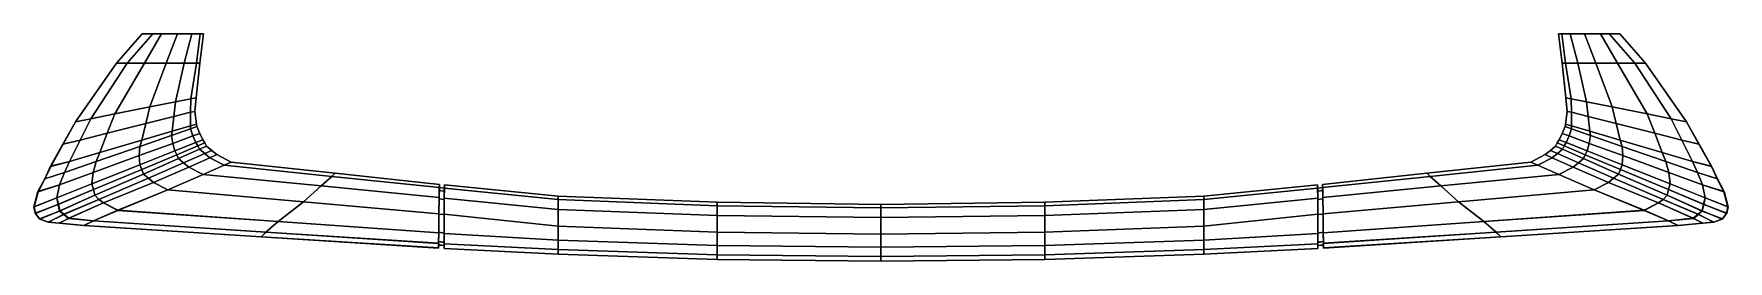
# Model space of a CAD drawing. Extents: x -135 to 135, y -36 to 0.
import ezdxf

# ---------------------------------------------------------------- set-up
doc = ezdxf.new("R2010")
doc.units = 0
doc.layers.add('METAL', color=144, linetype='CONTINUOUS')

msp = doc.modelspace()

# ---------------------------------------------------------------- meshes
at = {"layer": 'METAL'}
mesh = msp.add_polyface(dxfattribs=at)
corners = [(-116.05, 0, -4.75), (-117.73, 0, -1.38), (-117.73, 0, 1.23), (-114.66, 0, -5.34), (-116.05, 0, 4.92), (-120.14, -4.69, 4.92), (-117.36, -4.69, 5.52), (-114.66, 0, 5.52), (-120.14, -4.69, -4.75), (-116.05, 0, -4.75), (-114.66, 0, -5.34), (-117.36, -4.69, -5.34), (-117.73, 0, 1.23), (-121.83, -4.67, 1.15), (-120.14, -4.69, 4.92), (-116.05, 0, 4.92), (-121.82, -4.67, -1.33), (-117.73, 0, -1.38), (-116.05, 0, -4.75), (-120.14, -4.69, -4.75), (-122.12, -12.8, 5.31), (-116.5, -11.68, 5.31), (-113.91, -4.69, 5.52), (-113.91, -4.69, -5.34), (-116.5, -11.68, -5.13), (-122.12, -12.8, -5.13), (-125.9, -13.6, 4.74), (-128.39, -14.06, -1.25), (-128.37, -14.05, 1.1), (-125.9, -13.6, 4.74), (-125.9, -13.6, -4.56), (-125.9, -13.6, -4.56), (-123.3, -15.88, 4.98), (-117.16, -14.34, 4.98), (-117.16, -14.34, -4.81), (-123.3, -15.88, -4.81), (-127.62, -17, 4.45), (-130.37, -17.63, -1.16), (-130.34, -17.62, 1.02), (-127.62, -17, 4.45), (-127.62, -17, -4.27), (-127.62, -17, -4.27), (-124.49, -18.96, 4.66), (-125.06, -20.43, 4.44), (-118.11, -18.01, 4.44), (-117.81, -16.99, 4.66), (-117.81, -16.99, -4.48), (-118.11, -18.01, -4.36), (-125.06, -20.43, -4.36), (-124.49, -18.96, -4.48), (-125.56, -22.17, 4.05), (-118.2, -19.47, 4.05), (-118.2, -19.47, -3.88), (-125.56, -22.17, -3.88), (-113.05, -16.25, -3.88), (-112.85, -17.51, -3.44), (-112.85, -17.51, 3.62), (-113.05, -16.25, 4.05), (-129.34, -20.39, 4.16), (-132.32, -21.19, 0.9), (-132.35, -21.17, -1.03), (-129.34, -20.39, 4.16), (-129.34, -20.39, -3.99), (-129.34, -20.39, -3.99)]
mesh.append_faces([[corners[k] for k in face] for face in [(0, 1, 2, 3), (4, 5, 6, 7), (8, 9, 10, 11), (12, 13, 14, 15), (16, 17, 18, 19), (12, 17, 16, 13), (6, 20, 21, 22), (23, 24, 25, 11), (5, 26, 20, 6), (16, 27, 28, 13), (13, 28, 29, 14), (11, 25, 30, 8), (19, 31, 27, 16), (20, 32, 33, 21), (25, 24, 34, 35), (26, 36, 32, 20), (27, 37, 38, 28), (28, 38, 39, 29), (30, 25, 35, 40), (27, 31, 41, 37), (42, 43, 44, 45), (46, 47, 48, 49), (43, 50, 51, 44), (47, 52, 53, 48), (54, 55, 52, 47), (44, 51, 56, 57), (45, 33, 32, 42), (35, 34, 46, 49), (42, 32, 36, 58), (59, 38, 37, 60), (61, 39, 38, 59), (40, 35, 49, 62), (37, 41, 63, 60)]])
mesh = msp.add_polyface(dxfattribs=at)
corners = [(-109.84, 0, 4.92), (-108.49, 0, 3.15), (-107.94, 0, 0.09), (-112.08, 0, 5.52), (-109.07, -4.69, -2.97), (-108.49, 0, -2.97), (-107.94, 0, 0.09), (-108.52, -4.69, 0.09), (-109.07, -4.69, 3.15), (-108.49, 0, 3.15), (-109.84, 0, 4.92), (-111.05, -4.69, 4.92), (-111.05, -4.69, -4.75), (-109.84, 0, -4.75), (-109.97, -10.39, 3.03), (-109.15, -10.23, 0.09), (-109.97, -10.39, -2.85), (-110.01, -12.55, 2.85), (-109.33, -12.4, 0.09), (-110.01, -12.55, -2.67), (-110.04, -14.71, 2.67), (-110.02, -15.19, 2.6), (-109.01, -14.84, 0.09), (-109.07, -14.42, 0.09), (-109.01, -14.84, 0.09), (-110.02, -15.19, -2.42), (-110.04, -14.71, -2.49), (-109.64, -16.33, 2.32), (-108.57, -15.94, 0.09), (-108.57, -15.94, 0.09), (-109.64, -16.33, -2.15), (-109.17, -17.38, 2.03), (-108.05, -16.93, 0.09), (-108.05, -16.93, 0.09), (-109.17, -17.38, -1.85), (-108.87, -17.92, 1.93), (-107.76, -17.45, 0.09), (-107.76, -17.45, 0.09), (-108.87, -17.92, -1.75), (-108.58, -18.45, 1.83), (-107.46, -17.96, 0.09), (-108.58, -18.45, -1.66), (-107.46, -17.96, 0.09), (-107.77, -19.13, 1.83), (-106.65, -18.63, 0.09), (-108.58, -18.45, 1.83), (-111.94, -19.94, 2.85), (-111.13, -20.62, 2.85), (-107.77, -19.13, 1.83), (-106.65, -18.63, 0.09), (-107.77, -19.13, -1.66), (-108.58, -18.45, -1.66), (-107.77, -19.13, -1.66), (-111.13, -20.62, -2.67), (-111.94, -19.94, -2.67), (-106.96, -19.8, 1.83), (-105.84, -19.31, 0.09), (-110.32, -21.29, 2.85), (-106.96, -19.8, 1.83), (-106.96, -19.8, -1.66), (-105.84, -19.31, 0.09), (-110.32, -21.29, -2.67), (-106.96, -19.8, -1.66), (-108.03, -22.47, 2.85), (-104.67, -20.98, 1.83), (-104.67, -20.98, -1.66), (-108.03, -22.47, -2.67), (-113.63, -24.96, -3.01), (-92.02, -26.88, -4.5), (-96.04, -30, -4.51), (-121.62, -28.21, -3), (-121.62, -28.22, 3.18), (-125.5, -29.87, 2.73), (-97.99, -31.68, 4.05), (-96.04, -30, 4.68)]
mesh.append_faces([[corners[k] for k in face] for face in [(0, 1, 2, 3), (4, 5, 6, 7), (8, 9, 10, 11), (7, 6, 9, 8), (12, 13, 5, 4), (8, 14, 15, 7), (7, 15, 16, 4), (15, 14, 17, 18), (16, 15, 18, 19), (20, 21, 22, 23), (23, 24, 25, 26), (21, 27, 28, 22), (24, 29, 30, 25), (27, 31, 32, 28), (29, 33, 34, 30), (32, 31, 35, 36), (33, 37, 38, 34), (36, 35, 39, 40), (41, 38, 37, 42), (40, 39, 43, 44), (45, 46, 47, 48), (42, 49, 50, 41), (51, 52, 53, 54), (44, 43, 55, 56), (48, 47, 57, 58), (59, 50, 49, 60), (61, 53, 52, 62), (23, 18, 17, 20), (19, 18, 23, 26), (57, 63, 64, 58), (62, 65, 66, 61), (67, 68, 69, 70), (71, 72, 73, 74)]])
mesh = msp.add_polyface(dxfattribs=at)
corners = [(-109.84, 0, -4.75), (-112.08, 0, -5.34), (-114.66, 0, -5.34), (-108.49, 0, -2.97), (-107.94, 0, 0.09), (-117.73, 0, 1.23), (-112.08, 0, 5.52), (-116.05, 0, 4.92), (-114.66, 0, 5.52), (-114.66, 0, 5.52), (-117.36, -4.69, 5.52), (-113.91, -4.69, 5.52), (-112.08, 0, 5.52), (-112.08, 0, -5.34), (-113.91, -4.69, -5.34), (-117.36, -4.69, -5.34), (-114.66, 0, -5.34), (-111.05, -4.69, 4.92), (-109.84, 0, 4.92), (-109.84, 0, -4.75), (-111.05, -4.69, -4.75), (-112.42, -10.87, -4.56), (-116.5, -11.68, -5.13), (-116.5, -11.68, 5.31), (-112.42, -10.87, 4.74), (-109.97, -10.39, 3.03), (-109.07, -4.69, 3.15), (-109.07, -4.69, -2.97), (-109.97, -10.39, -2.85), (-112.69, -13.22, -4.27), (-117.16, -14.34, -4.81), (-117.16, -14.34, 4.98), (-112.69, -13.22, 4.45), (-110.01, -12.55, 2.85), (-110.01, -12.55, -2.67), (-112.96, -15.57, -3.99), (-113.05, -16.25, -3.88), (-118.11, -18.01, -4.36), (-117.81, -16.99, -4.48), (-117.81, -16.99, 4.66), (-118.11, -18.01, 4.44), (-113.05, -16.25, 4.05), (-112.96, -15.57, 4.16), (-110.02, -15.19, 2.6), (-110.04, -14.71, 2.67), (-110.04, -14.71, -2.49), (-110.02, -15.19, -2.42), (-112.85, -17.51, 3.62), (-109.64, -16.33, 2.32), (-109.64, -16.33, -2.15), (-112.85, -17.51, -3.44), (-112.51, -18.71, -2.97), (-118.09, -20.94, -3.35), (-118.2, -19.47, -3.88), (-118.2, -19.47, 4.05), (-118.09, -20.94, 3.52), (-112.51, -18.71, 3.15), (-109.17, -17.38, 2.03), (-109.17, -17.38, -1.85), (-112.23, -19.33, 3), (-108.87, -17.92, 1.93), (-108.87, -17.92, -1.75), (-112.23, -19.33, -2.82), (-111.94, -19.94, 2.85), (-108.58, -18.45, 1.83), (-111.94, -19.94, -2.67), (-108.58, -18.45, -1.66)]
mesh.append_faces([[corners[k] for k in face] for face in [(0, 1, 2, 3), (4, 3, 2, 5), (6, 4, 5, 7), (8, 6, 7, 7), (9, 10, 11, 12), (13, 14, 15, 16), (17, 18, 12, 11), (14, 13, 19, 20), (20, 21, 22, 14), (11, 23, 24, 17), (17, 24, 25, 26), (27, 28, 21, 20), (22, 21, 29, 30), (23, 31, 32, 24), (24, 32, 33, 25), (21, 28, 34, 29), (35, 36, 37, 38), (39, 40, 41, 42), (42, 41, 43, 44), (45, 46, 36, 35), (41, 47, 48, 43), (46, 49, 50, 36), (50, 51, 52, 53), (54, 55, 56, 47), (47, 56, 57, 48), (49, 58, 51, 50), (57, 56, 59, 60), (58, 61, 62, 51), (60, 59, 63, 64), (65, 62, 61, 66), (30, 29, 35, 38), (42, 32, 31, 39), (44, 33, 32, 42), (29, 34, 45, 35)]])
mesh = msp.add_polyface(dxfattribs=at)
corners = [(108.04, 0, 0.09), (108.59, 0, 3.15), (109.94, 0, 4.92), (112.18, 0, 5.52), (109.18, -4.69, -2.97), (108.62, -4.69, 0.09), (108.04, 0, 0.09), (108.59, 0, -2.97), (109.18, -4.69, 3.15), (111.15, -4.69, 4.92), (109.94, 0, 4.92), (108.59, 0, 3.15), (111.15, -4.69, -4.75), (109.94, 0, -4.75), (109.25, -10.23, 0.09), (110.07, -10.39, 3.03), (110.07, -10.39, -2.85), (109.43, -12.4, 0.09), (110.11, -12.55, 2.85), (110.11, -12.55, -2.67), (110.15, -14.71, 2.67), (109.17, -14.42, 0.09), (109.11, -14.84, 0.09), (110.12, -15.19, 2.6), (110.15, -14.71, -2.49), (110.12, -15.19, -2.42), (109.11, -14.84, 0.09), (108.67, -15.94, 0.09), (109.74, -16.33, 2.32), (109.74, -16.33, -2.15), (108.67, -15.94, 0.09), (108.15, -16.93, 0.09), (109.27, -17.38, 2.03), (109.27, -17.38, -1.85), (108.15, -16.93, 0.09), (107.86, -17.45, 0.09), (108.98, -17.92, 1.93), (108.98, -17.92, -1.75), (107.86, -17.45, 0.09), (107.57, -17.96, 0.09), (108.69, -18.45, 1.83), (108.69, -18.45, -1.66), (107.57, -17.96, 0.09), (106.76, -18.63, 0.09), (107.88, -19.13, 1.83), (108.69, -18.45, 1.83), (107.88, -19.13, 1.83), (111.23, -20.62, 2.85), (112.04, -19.94, 2.85), (107.88, -19.13, -1.66), (106.76, -18.63, 0.09), (108.69, -18.45, -1.66), (112.04, -19.94, -2.67), (111.23, -20.62, -2.67), (107.88, -19.13, -1.66), (105.95, -19.31, 0.09), (107.07, -19.8, 1.83), (107.07, -19.8, 1.83), (110.42, -21.29, 2.85), (107.07, -19.8, -1.66), (105.95, -19.31, 0.09), (110.42, -21.29, -2.67), (107.07, -19.8, -1.66), (104.77, -20.98, 1.83), (108.13, -22.47, 2.85), (108.13, -22.47, -2.67), (104.77, -20.98, -1.66), (113.73, -24.96, 3.19), (92.12, -26.88, 4.67), (96.14, -30, 4.68), (121.72, -28.22, 3.18), (113.73, -24.96, -3.01), (121.72, -28.21, -3), (96.14, -30, -4.51), (92.12, -26.88, -4.5), (98.09, -31.68, 4.05), (125.6, -29.87, 2.73)]
mesh.append_faces([[corners[k] for k in face] for face in [(0, 1, 2, 3), (4, 5, 6, 7), (8, 9, 10, 11), (5, 8, 11, 6), (12, 4, 7, 13), (8, 5, 14, 15), (5, 4, 16, 14), (14, 17, 18, 15), (16, 19, 17, 14), (20, 21, 22, 23), (21, 24, 25, 26), (23, 22, 27, 28), (26, 25, 29, 30), (28, 27, 31, 32), (30, 29, 33, 34), (31, 35, 36, 32), (34, 33, 37, 38), (35, 39, 40, 36), (41, 42, 38, 37), (39, 43, 44, 40), (45, 46, 47, 48), (42, 41, 49, 50), (51, 52, 53, 54), (43, 55, 56, 44), (46, 57, 58, 47), (59, 60, 50, 49), (61, 62, 54, 53), (21, 20, 18, 17), (19, 24, 21, 17), (58, 57, 63, 64), (62, 61, 65, 66), (67, 68, 69, 70), (71, 72, 73, 74), (75, 76, 70, 69)]])
mesh = msp.add_polyface(dxfattribs=at)
corners = [(114.76, 0, -5.34), (112.18, 0, -5.34), (109.94, 0, -4.75), (108.59, 0, -2.97), (108.04, 0, 0.09), (117.83, 0, 1.23), (112.18, 0, 5.52), (116.16, 0, 4.92), (114.76, 0, 5.52), (114.76, 0, 5.52), (112.18, 0, 5.52), (114.01, -4.69, 5.52), (117.46, -4.69, 5.52), (112.18, 0, -5.34), (114.76, 0, -5.34), (117.46, -4.69, -5.34), (114.01, -4.69, -5.34), (111.15, -4.69, 4.92), (109.94, 0, 4.92), (111.15, -4.69, -4.75), (109.94, 0, -4.75), (116.61, -11.68, -5.13), (112.52, -10.87, -4.56), (112.52, -10.87, 4.74), (116.61, -11.68, 5.31), (109.18, -4.69, 3.15), (110.07, -10.39, 3.03), (109.18, -4.69, -2.97), (110.07, -10.39, -2.85), (117.26, -14.34, -4.81), (112.79, -13.22, -4.27), (112.79, -13.22, 4.45), (117.26, -14.34, 4.98), (110.11, -12.55, 2.85), (110.11, -12.55, -2.67), (113.06, -15.57, -3.99), (117.91, -16.99, -4.48), (118.21, -18.01, -4.36), (113.15, -16.25, -3.88), (113.06, -15.57, 4.16), (110.15, -14.71, 2.67), (110.12, -15.19, 2.6), (113.15, -16.25, 4.05), (110.15, -14.71, -2.49), (110.12, -15.19, -2.42), (109.74, -16.33, 2.32), (112.95, -17.51, 3.62), (112.95, -17.51, -3.44), (109.74, -16.33, -2.15), (118.3, -19.47, -3.88), (118.19, -20.94, -3.35), (112.61, -18.71, -2.97), (118.3, -19.47, 4.05), (112.61, -18.71, 3.15), (118.19, -20.94, 3.52), (109.27, -17.38, 2.03), (109.27, -17.38, -1.85), (108.98, -17.92, 1.93), (112.33, -19.33, 3), (112.33, -19.33, -2.82), (108.98, -17.92, -1.75), (108.69, -18.45, 1.83), (112.04, -19.94, 2.85), (112.04, -19.94, -2.67), (108.69, -18.45, -1.66), (117.91, -16.99, 4.66)]
mesh.append_faces([[corners[k] for k in face] for face in [(0, 1, 2, 3), (0, 3, 4, 5), (5, 4, 6, 7), (8, 7, 6, 6), (9, 10, 11, 12), (13, 14, 15, 16), (17, 11, 10, 18), (16, 19, 20, 13), (19, 16, 21, 22), (11, 17, 23, 24), (17, 25, 26, 23), (27, 19, 22, 28), (21, 29, 30, 22), (24, 23, 31, 32), (23, 26, 33, 31), (22, 30, 34, 28), (35, 36, 37, 38), (39, 40, 41, 42), (43, 35, 38, 44), (42, 41, 45, 46), (44, 38, 47, 48), (47, 49, 50, 51), (52, 46, 53, 54), (46, 45, 55, 53), (48, 47, 51, 56), (55, 57, 58, 53), (56, 51, 59, 60), (57, 61, 62, 58), (63, 64, 60, 59), (29, 36, 35, 30), (39, 65, 32, 31), (40, 39, 31, 33), (30, 35, 43, 34)]])
mesh = msp.add_polyface(dxfattribs=at)
corners = [(117.83, 0, 1.23), (117.83, 0, -1.38), (116.16, 0, -4.75), (114.76, 0, -5.34), (116.16, 0, 4.92), (114.76, 0, 5.52), (117.46, -4.69, 5.52), (120.24, -4.69, 4.92), (120.24, -4.69, -4.75), (117.46, -4.69, -5.34), (114.76, 0, -5.34), (116.16, 0, -4.75), (117.83, 0, 1.23), (116.16, 0, 4.92), (120.24, -4.69, 4.92), (121.93, -4.67, 1.15), (121.92, -4.67, -1.33), (120.24, -4.69, -4.75), (116.16, 0, -4.75), (117.83, 0, -1.38), (114.01, -4.69, 5.52), (116.61, -11.68, 5.31), (122.22, -12.8, 5.31), (114.01, -4.69, -5.34), (122.22, -12.8, -5.13), (116.61, -11.68, -5.13), (126, -13.6, 4.74), (128.48, -14.05, 1.1), (128.49, -14.06, -1.25), (126, -13.6, 4.74), (126, -13.6, -4.56), (126, -13.6, -4.56), (117.26, -14.34, 4.98), (123.41, -15.88, 4.98), (123.41, -15.88, -4.81), (117.26, -14.34, -4.81), (127.72, -17, 4.45), (130.45, -17.62, 1.02), (130.47, -17.63, -1.16), (127.72, -17, 4.45), (127.72, -17, -4.27), (127.72, -17, -4.27), (124.59, -18.96, 4.66), (117.91, -16.99, 4.66), (118.21, -18.01, 4.44), (125.16, -20.43, 4.44), (117.91, -16.99, -4.48), (124.59, -18.96, -4.48), (125.16, -20.43, -4.36), (118.21, -18.01, -4.36), (113.06, -15.57, 4.16), (113.15, -16.25, 4.05), (118.3, -19.47, 4.05), (125.66, -22.17, 4.05), (125.66, -22.17, -3.88), (118.3, -19.47, -3.88), (113.15, -16.25, -3.88), (112.95, -17.51, -3.44), (112.95, -17.51, 3.62), (129.44, -20.39, 4.16), (132.43, -21.19, 0.9), (132.45, -21.17, -1.03), (129.44, -20.39, 4.16), (129.44, -20.39, -3.99), (129.44, -20.39, -3.99)]
mesh.append_faces([[corners[k] for k in face] for face in [(0, 1, 2, 3), (4, 5, 6, 7), (8, 9, 10, 11), (12, 13, 14, 15), (16, 17, 18, 19), (12, 15, 16, 19), (6, 20, 21, 22), (23, 9, 24, 25), (7, 6, 22, 26), (16, 15, 27, 28), (15, 14, 29, 27), (9, 8, 30, 24), (17, 16, 28, 31), (22, 21, 32, 33), (24, 34, 35, 25), (26, 22, 33, 36), (28, 27, 37, 38), (27, 29, 39, 37), (30, 40, 34, 24), (28, 38, 41, 31), (42, 43, 44, 45), (46, 47, 48, 49), (43, 50, 51, 44), (45, 44, 52, 53), (49, 48, 54, 55), (56, 49, 55, 57), (44, 51, 58, 52), (43, 42, 33, 32), (34, 47, 46, 35), (42, 59, 36, 33), (60, 61, 38, 37), (62, 60, 37, 39), (40, 63, 47, 34), (38, 61, 64, 41)]])
mesh = msp.add_polyface(dxfattribs=at)
corners = [(-129.34, -20.39, 4.16), (-130.11, -22.19, 4.05), (-125.06, -20.43, 4.44), (-124.49, -18.96, 4.66), (-124.49, -18.96, -4.48), (-125.06, -20.43, -4.36), (-130.11, -22.19, -3.88), (-129.34, -20.39, -3.99), (-125.56, -22.17, 4.05), (-125.75, -24, 3.52), (-118.09, -20.94, 3.52), (-118.2, -19.47, 4.05), (-118.2, -19.47, -3.88), (-118.09, -20.94, -3.35), (-125.75, -24, -3.35), (-125.56, -22.17, -3.88), (-125.51, -24.88, 3.35), (-117.81, -21.68, 3.35), (-117.81, -21.68, -3.18), (-125.51, -24.88, -3.18), (-112.51, -18.71, -2.97), (-112.23, -19.33, -2.82), (-112.51, -18.71, 3.15), (-112.23, -19.33, 3), (-125.28, -25.77, 3.19), (-117.54, -22.43, 3.19), (-125.28, -25.77, -3.01), (-117.54, -22.43, -3.01), (-111.94, -19.94, -2.67), (-111.94, -19.94, 2.85), (-124.65, -26.48, 3.19), (-116.73, -23.1, 3.19), (-116.73, -23.1, -3.01), (-124.65, -26.48, -3.01), (-130.88, -28.32, 2.78), (-130.24, -28.85, 2.75), (-111.13, -20.62, -2.67), (-111.13, -20.62, 2.85), (-123.91, -27.02, 3.19), (-115.92, -23.78, 3.19), (-123.91, -27.03, -3.01), (-115.92, -23.78, -3.01), (-129.45, -29.47, 2.71), (-110.32, -21.29, -2.67), (-110.32, -21.29, 2.85), (-129.46, -29.5, -2.5), (-130.25, -28.88, -2.54), (-121.62, -28.22, 3.18), (-113.63, -24.96, 3.19), (-113.63, -24.96, -3.01), (-121.62, -28.21, -3), (-125.5, -29.87, 2.73), (-108.03, -22.47, -2.67), (-108.03, -22.47, 2.85), (-125.51, -29.87, -2.54), (-98.74, -32.44, 2.84), (-97.99, -31.68, 4.05), (-125.5, -29.87, 2.73), (-126.99, -30.65, 1.28), (-127.02, -30.65, -1.44), (-98.76, -32.44, -2.83), (-98, -31.68, -3.88), (-96.04, -30, -4.51)]
mesh.append_faces([[corners[k] for k in face] for face in [(0, 1, 2, 3), (4, 5, 6, 7), (8, 9, 10, 11), (12, 13, 14, 15), (10, 9, 16, 17), (13, 18, 19, 14), (20, 21, 18, 13), (22, 10, 17, 23), (17, 16, 24, 25), (26, 19, 18, 27), (27, 18, 21, 28), (23, 17, 25, 29), (25, 24, 30, 31), (27, 32, 33, 26), (24, 34, 35, 30), (28, 36, 32, 27), (29, 25, 31, 37), (31, 30, 38, 39), (40, 33, 32, 41), (30, 35, 42, 38), (41, 32, 36, 43), (37, 31, 39, 44), (45, 46, 33, 40), (38, 47, 48, 39), (41, 49, 50, 40), (42, 51, 47, 38), (43, 52, 49, 41), (39, 48, 53, 44), (40, 50, 54, 45), (55, 56, 57, 58), (58, 59, 60, 55), (61, 54, 50, 62), (60, 59, 54, 61)]])
mesh = msp.add_polyface(dxfattribs=at)
corners = [(129.44, -20.39, 4.16), (124.59, -18.96, 4.66), (125.16, -20.43, 4.44), (130.21, -22.19, 4.05), (124.59, -18.96, -4.48), (129.44, -20.39, -3.99), (130.21, -22.19, -3.88), (125.16, -20.43, -4.36), (125.66, -22.17, 4.05), (118.3, -19.47, 4.05), (118.19, -20.94, 3.52), (125.85, -24, 3.52), (118.3, -19.47, -3.88), (125.66, -22.17, -3.88), (125.85, -24, -3.35), (118.19, -20.94, -3.35), (117.92, -21.68, 3.35), (125.62, -24.88, 3.35), (125.62, -24.88, -3.18), (117.92, -21.68, -3.18), (112.61, -18.71, -2.97), (112.33, -19.33, -2.82), (112.61, -18.71, 3.15), (112.33, -19.33, 3), (117.64, -22.43, 3.19), (125.38, -25.77, 3.19), (125.38, -25.77, -3.01), (117.64, -22.43, -3.01), (112.04, -19.94, -2.67), (112.04, -19.94, 2.85), (116.83, -23.1, 3.19), (124.75, -26.48, 3.19), (124.75, -26.48, -3.01), (116.83, -23.1, -3.01), (130.34, -28.85, 2.75), (130.98, -28.32, 2.78), (111.23, -20.62, -2.67), (111.23, -20.62, 2.85), (116.02, -23.78, 3.19), (124.01, -27.02, 3.19), (124.01, -27.03, -3.01), (116.02, -23.78, -3.01), (129.55, -29.47, 2.71), (110.42, -21.29, -2.67), (110.42, -21.29, 2.85), (129.56, -29.5, -2.5), (130.36, -28.88, -2.54), (113.73, -24.96, 3.19), (121.72, -28.22, 3.18), (121.72, -28.21, -3), (113.73, -24.96, -3.01), (125.6, -29.87, 2.73), (108.13, -22.47, -2.67), (108.13, -22.47, 2.85), (125.61, -29.87, -2.54), (125.6, -29.87, 2.73), (98.09, -31.68, 4.05), (98.85, -32.44, 2.84), (127.1, -30.65, 1.28), (127.12, -30.65, -1.44), (98.86, -32.44, -2.83), (98.1, -31.68, -3.88), (96.14, -30, -4.51)]
mesh.append_faces([[corners[k] for k in face] for face in [(0, 1, 2, 3), (4, 5, 6, 7), (8, 9, 10, 11), (12, 13, 14, 15), (10, 16, 17, 11), (15, 14, 18, 19), (20, 15, 19, 21), (22, 23, 16, 10), (16, 24, 25, 17), (26, 27, 19, 18), (27, 28, 21, 19), (23, 29, 24, 16), (24, 30, 31, 25), (27, 26, 32, 33), (25, 31, 34, 35), (28, 27, 33, 36), (29, 37, 30, 24), (30, 38, 39, 31), (40, 41, 33, 32), (31, 39, 42, 34), (41, 43, 36, 33), (37, 44, 38, 30), (45, 40, 32, 46), (39, 38, 47, 48), (41, 40, 49, 50), (42, 39, 48, 51), (43, 41, 50, 52), (38, 44, 53, 47), (40, 45, 54, 49), (55, 56, 57, 58), (59, 58, 57, 60), (49, 54, 61, 62), (54, 59, 60, 61)]])
mesh = msp.add_polyface(dxfattribs=at)
corners = [(-132.35, -21.17, -1.03), (-133.28, -23.16, -0.97), (-133.25, -23.19, 0.85), (-132.32, -21.19, 0.9), (-130.11, -22.19, 4.05), (-129.34, -20.39, 4.16), (-129.34, -20.39, -3.99), (-130.11, -22.19, -3.88), (-133.28, -23.16, -0.97), (-130.11, -22.19, 4.05), (-130.91, -24.14, 3.62), (-125.56, -22.17, 4.05), (-125.06, -20.43, 4.44), (-134.35, -25.23, -0.78), (-134.31, -25.25, 0.65), (-134.31, -25.25, 0.65), (-130.91, -24.14, 3.62), (-125.06, -20.43, -4.36), (-125.56, -22.17, -3.88), (-130.91, -24.14, -3.44), (-130.11, -22.19, -3.88), (-134.35, -25.23, -0.78), (-131.33, -26.22, 3.15), (-125.75, -24, 3.52), (-135, -27.65, -0.59), (-134.96, -27.64, 0.44), (-134.96, -27.64, 0.44), (-125.75, -24, -3.35), (-131.33, -26.22, -2.97), (-135, -27.65, -0.59), (-131.1, -27.25, 2.99), (-125.51, -24.88, 3.35), (-134.79, -28.69, -0.57), (-134.75, -28.71, 0.42), (-134.75, -28.71, 0.42), (-125.51, -24.88, -3.18), (-131.11, -27.26, -2.8), (-134.79, -28.69, -0.57), (-125.28, -25.77, 3.19), (-130.88, -28.32, 2.78), (-134.03, -29.6, 0.43), (-134.09, -29.58, -0.59), (-134.03, -29.6, 0.43), (-125.28, -25.77, -3.01), (-130.89, -28.35, -2.58), (-134.09, -29.58, -0.59), (-132.73, -30.08, -0.8), (-132.69, -30.08, 0.65), (-132.69, -30.08, 0.65), (-130.24, -28.85, 2.75), (-124.65, -26.48, -3.01), (-130.25, -28.88, -2.54), (-132.73, -30.08, -0.8), (-130.96, -30.26, -1.08), (-130.94, -30.26, 0.93), (-129.45, -29.47, 2.71), (-129.46, -29.5, -2.5), (-127.02, -30.65, -1.44), (-126.99, -30.65, 1.28), (-125.5, -29.87, 2.73), (-125.51, -29.87, -2.54)]
mesh.append_faces([[corners[k] for k in face] for face in [(0, 1, 2, 3), (3, 2, 4, 5), (6, 7, 8, 0), (9, 10, 11, 12), (1, 13, 14, 2), (2, 15, 16, 4), (17, 18, 19, 20), (7, 19, 21, 8), (10, 22, 23, 11), (13, 24, 25, 14), (15, 26, 22, 16), (18, 27, 28, 19), (19, 28, 29, 21), (23, 22, 30, 31), (24, 32, 33, 25), (26, 34, 30, 22), (28, 27, 35, 36), (29, 28, 36, 37), (38, 31, 30, 39), (40, 33, 32, 41), (39, 30, 34, 42), (36, 35, 43, 44), (37, 36, 44, 45), (40, 41, 46, 47), (39, 42, 48, 49), (43, 50, 51, 44), (44, 51, 52, 45), (47, 46, 53, 54), (49, 48, 54, 55), (53, 52, 51, 56), (53, 57, 58, 54), (54, 58, 59, 55), (56, 60, 57, 53)]])
mesh = msp.add_polyface(dxfattribs=at)
corners = [(-106.96, -19.8, 1.83), (-104.67, -20.98, 1.83), (-103.55, -20.49, 0.09), (-105.84, -19.31, 0.09), (-105.84, -19.31, 0.09), (-104.67, -20.98, -1.66), (-106.96, -19.8, -1.66), (-96.04, -30, 4.68), (-92.02, -26.88, 4.67), (-113.63, -24.96, 3.19), (-121.62, -28.22, 3.18), (-89.21, -24.32, 4.16), (-87.52, -22.79, 2.66), (-108.03, -22.47, 2.85), (-70.49, -33.49, 5.37), (-70.46, -31.79, 6.18), (-97.99, -31.68, 4.05), (-70.36, -24.59, 3.49), (-70.36, -24.06, 0.09), (-86.95, -22.27, 0.09), (-70.42, -28.8, -5.99), (-92.02, -26.88, -4.5), (-89.21, -24.32, -3.99), (-70.38, -26.17, -5.31), (-70.49, -34.24, 4.4), (-98.74, -32.44, 2.84), (-98.76, -32.44, -2.83), (-70.49, -34.23, -4.22), (-70.42, -28.8, 6.16), (-70.38, -26.17, 5.48), (-70.49, -33.48, -5.21), (-98, -31.68, -3.88), (-96.04, -30, -4.51), (-70.46, -31.79, -6.01), (-70.36, -24.59, -3.32), (-87.52, -22.79, -2.49), (-70.46, -31.79, 6.18), (-70.46, -31.71, 5.43), (-70.42, -28.85, 5.4), (-70.42, -28.8, 6.16), (-70.41, -26.4, 4.8), (-70.38, -26.17, 5.48), (-70.4, -25.04, 3.11), (-70.36, -24.59, 3.49), (-70.36, -24.59, -3.32), (-70.4, -25.04, -2.93), (-70.41, -26.4, -4.62), (-70.38, -26.17, -5.31), (-70.43, -28.85, -5.23), (-70.42, -28.8, -5.99), (-70.46, -31.71, -5.25), (-70.46, -31.79, -6.01), (-70.47, -33.22, -4.55), (-70.49, -33.48, -5.21), (-70.45, -33.75, -3.92), (-70.49, -34.23, -4.22), (-70.45, -33.76, 4.1), (-70.49, -34.24, 4.4), (-70.47, -33.22, 4.7), (-70.49, -33.49, 5.37), (-113.63, -24.96, -3.01), (-108.03, -22.47, -2.67)]
mesh.append_faces([[corners[k] for k in face] for face in [(0, 1, 2, 3), (4, 2, 5, 6), (7, 8, 9, 10), (11, 12, 1, 13), (14, 15, 7, 16), (17, 18, 19, 12), (20, 21, 22, 23), (24, 25, 26, 27), (28, 29, 11, 8), (30, 31, 32, 33), (27, 26, 31, 30), (34, 35, 19, 18), (23, 22, 35, 34), (36, 37, 38, 39), (39, 38, 40, 41), (41, 40, 42, 43), (44, 45, 46, 47), (47, 46, 48, 49), (49, 48, 50, 51), (51, 50, 52, 53), (53, 52, 54, 55), (55, 54, 56, 57), (57, 56, 58, 59), (59, 58, 37, 36), (15, 28, 8, 7), (21, 20, 33, 32), (24, 14, 16, 25), (29, 17, 12, 11), (2, 1, 12, 19), (21, 60, 61, 22), (13, 9, 8, 11), (35, 5, 2, 19), (22, 61, 5, 35)]])
mesh = msp.add_polyface(dxfattribs=at)
corners = [(107.07, -19.8, 1.83), (105.95, -19.31, 0.09), (103.65, -20.49, 0.09), (104.77, -20.98, 1.83), (105.95, -19.31, 0.09), (107.07, -19.8, -1.66), (104.77, -20.98, -1.66), (87.62, -22.79, 2.66), (89.31, -24.32, 4.16), (108.13, -22.47, 2.85), (70.59, -33.49, 5.37), (98.09, -31.68, 4.05), (96.14, -30, 4.68), (70.56, -31.79, 6.18), (70.46, -24.59, 3.49), (87.06, -22.27, 0.09), (70.46, -24.06, 0.09), (89.31, -24.32, -3.99), (92.12, -26.88, -4.5), (70.52, -28.8, -5.99), (70.48, -26.17, -5.31), (98.86, -32.44, -2.83), (98.85, -32.44, 2.84), (70.6, -34.24, 4.4), (70.6, -34.23, -4.22), (70.52, -28.8, 6.16), (92.12, -26.88, 4.67), (70.48, -26.17, 5.48), (96.14, -30, -4.51), (98.1, -31.68, -3.88), (70.59, -33.48, -5.21), (70.56, -31.79, -6.01), (87.62, -22.79, -2.49), (70.46, -24.59, -3.32), (70.56, -31.79, 6.18), (70.52, -28.8, 6.16), (70.53, -28.85, 5.4), (70.56, -31.71, 5.43), (70.48, -26.17, 5.48), (70.51, -26.4, 4.8), (70.46, -24.59, 3.49), (70.5, -25.04, 3.11), (70.46, -24.06, 0.09), (70.46, -24.59, -3.32), (70.5, -25.04, -2.93), (70.49, -24.59, 0.09), (70.48, -26.17, -5.31), (70.51, -26.4, -4.62), (70.52, -28.8, -5.99), (70.53, -28.85, -5.23), (70.56, -31.79, -6.01), (70.56, -31.71, -5.25), (70.59, -33.48, -5.21), (70.57, -33.22, -4.55), (70.6, -34.23, -4.22), (70.55, -33.75, -3.92), (70.6, -34.24, 4.4), (70.55, -33.76, 4.1), (70.59, -33.49, 5.37), (70.57, -33.22, 4.7), (108.13, -22.47, -2.67), (113.73, -24.96, -3.01), (113.73, -24.96, 3.19)]
mesh.append_faces([[corners[k] for k in face] for face in [(0, 1, 2, 3), (4, 5, 6, 2), (3, 7, 8, 9), (10, 11, 12, 13), (14, 7, 15, 16), (17, 18, 19, 20), (21, 22, 23, 24), (25, 26, 8, 27), (28, 29, 30, 31), (29, 21, 24, 30), (15, 32, 33, 16), (32, 17, 20, 33), (34, 35, 36, 37), (35, 38, 39, 36), (38, 40, 41, 39), (42, 43, 44, 45), (43, 46, 47, 44), (46, 48, 49, 47), (48, 50, 51, 49), (50, 52, 53, 51), (52, 54, 55, 53), (54, 56, 57, 55), (56, 58, 59, 57), (58, 34, 37, 59), (26, 25, 13, 12), (31, 19, 18, 28), (11, 10, 23, 22), (7, 14, 27, 8), (7, 3, 2, 15), (60, 61, 18, 17), (26, 62, 9, 8), (2, 6, 32, 15), (6, 60, 17, 32)]])
mesh = msp.add_polyface(dxfattribs=at)
corners = [(132.45, -21.17, -1.03), (132.43, -21.19, 0.9), (133.35, -23.19, 0.85), (133.39, -23.16, -0.97), (129.44, -20.39, 4.16), (130.21, -22.19, 4.05), (129.44, -20.39, -3.99), (133.39, -23.16, -0.97), (130.21, -22.19, -3.88), (130.21, -22.19, 4.05), (125.16, -20.43, 4.44), (125.66, -22.17, 4.05), (131.01, -24.14, 3.62), (134.41, -25.25, 0.65), (134.45, -25.23, -0.78), (131.01, -24.14, 3.62), (134.41, -25.25, 0.65), (125.16, -20.43, -4.36), (130.21, -22.19, -3.88), (131.01, -24.14, -3.44), (125.66, -22.17, -3.88), (134.45, -25.23, -0.78), (125.85, -24, 3.52), (131.43, -26.22, 3.15), (135.07, -27.64, 0.44), (135.1, -27.65, -0.59), (135.07, -27.64, 0.44), (131.43, -26.22, -2.97), (125.85, -24, -3.35), (135.1, -27.65, -0.59), (125.62, -24.88, 3.35), (131.2, -27.25, 2.99), (134.86, -28.71, 0.42), (134.9, -28.69, -0.57), (134.86, -28.71, 0.42), (131.21, -27.26, -2.8), (125.62, -24.88, -3.18), (134.9, -28.69, -0.57), (125.38, -25.77, 3.19), (130.98, -28.32, 2.78), (134.14, -29.6, 0.43), (134.19, -29.58, -0.59), (134.14, -29.6, 0.43), (130.99, -28.35, -2.58), (125.38, -25.77, -3.01), (134.19, -29.58, -0.59), (132.79, -30.08, 0.65), (132.83, -30.08, -0.8), (130.34, -28.85, 2.75), (132.79, -30.08, 0.65), (130.36, -28.88, -2.54), (124.75, -26.48, -3.01), (132.83, -30.08, -0.8), (131.04, -30.26, 0.93), (131.06, -30.26, -1.08), (129.55, -29.47, 2.71), (129.56, -29.5, -2.5), (127.1, -30.65, 1.28), (127.12, -30.65, -1.44), (125.6, -29.87, 2.73), (125.61, -29.87, -2.54)]
mesh.append_faces([[corners[k] for k in face] for face in [(0, 1, 2, 3), (1, 4, 5, 2), (6, 0, 7, 8), (9, 10, 11, 12), (3, 2, 13, 14), (2, 5, 15, 16), (17, 18, 19, 20), (8, 7, 21, 19), (12, 11, 22, 23), (14, 13, 24, 25), (16, 15, 23, 26), (20, 19, 27, 28), (19, 21, 29, 27), (22, 30, 31, 23), (25, 24, 32, 33), (26, 23, 31, 34), (27, 35, 36, 28), (29, 37, 35, 27), (38, 39, 31, 30), (40, 41, 33, 32), (39, 42, 34, 31), (35, 43, 44, 36), (37, 45, 43, 35), (40, 46, 47, 41), (39, 48, 49, 42), (44, 43, 50, 51), (43, 45, 52, 50), (46, 53, 54, 47), (48, 55, 53, 49), (54, 56, 50, 52), (54, 53, 57, 58), (53, 55, 59, 57), (56, 54, 58, 60)]])
mesh = msp.add_polyface(dxfattribs=at)
corners = [(-69.6, -31.94, 6.17), (-69.61, -33.58, 5.37), (-51.41, -34.46, 6.71), (-51.4, -32.96, 7.64), (-69.61, -34.33, -4.36), (-51.41, -35.2, -5.62), (-51.41, -35.2, 5.81), (-69.61, -34.33, 4.55), (-69.6, -31.94, -5.98), (-51.4, -32.96, -7.47), (-51.41, -34.45, -6.55), (-69.61, -33.57, -5.21), (-69.61, -34.33, -4.36), (-70.42, -28.85, 5.4), (-70.46, -31.71, 5.43), (-69.59, -31.85, 5.42), (-69.59, -28.89, 5.37), (-69.6, -31.85, -5.23), (-70.46, -31.71, -5.25), (-70.43, -28.85, -5.23), (-69.59, -28.89, -5.19), (-70.47, -33.22, 4.7), (-70.45, -33.76, 4.1), (-69.57, -33.86, 4.2), (-69.59, -33.33, 4.7), (-70.4, -25.04, 3.11), (-70.41, -26.4, 4.8), (-69.59, -26.49, 4.76), (-69.59, -25.13, 3.08), (-69.59, -24.68, 0.09), (-70.39, -24.59, 0.09), (-70.41, -26.4, -4.62), (-69.59, -26.49, -4.57), (-70.45, -33.75, -3.92), (-69.57, -33.86, -4.01), (-69.57, -33.86, 4.2), (-70.45, -33.76, 4.1), (-69.59, -33.32, -4.53), (-70.47, -33.22, -4.55), (-69.57, -33.86, -4.01), (-70.45, -33.75, -3.92), (-69.59, -25.13, -2.89), (-70.4, -25.04, -2.93), (-70.36, -24.59, 3.49), (-70.4, -25.04, 3.11), (-70.39, -24.59, 0.09), (-70.36, -24.06, 0.09), (-70.4, -25.04, -2.93), (-70.36, -24.59, -3.32), (-69.6, -31.94, 6.17), (-69.59, -31.85, 5.42), (-69.59, -33.33, 4.7), (-69.61, -33.58, 5.37), (-69.57, -33.86, 4.2), (-69.61, -34.33, 4.55), (-69.57, -33.86, -4.01), (-69.61, -34.33, -4.36), (-69.59, -33.32, -4.53), (-69.61, -33.57, -5.21), (-69.6, -31.85, -5.23), (-69.6, -31.94, -5.98), (-69.59, -28.89, -5.19), (-69.58, -28.84, -5.95), (-69.59, -26.49, -4.57), (-69.57, -26.26, -5.26), (-69.59, -25.13, -2.89), (-69.56, -24.68, -3.29), (-69.59, -24.68, 0.09), (-69.56, -24.15, 0.09), (-69.59, -25.13, 3.08), (-69.56, -24.68, 3.47), (-69.59, -26.49, 4.76), (-69.57, -26.26, 5.45), (-69.59, -28.89, 5.37), (-69.58, -28.84, 6.14), (-69.61, -34.33, 4.55)]
mesh.append_faces([[corners[k] for k in face] for face in [(0, 1, 2, 3), (4, 5, 6, 7), (8, 9, 10, 11), (12, 11, 10, 5), (13, 14, 15, 16), (17, 18, 19, 20), (21, 22, 23, 24), (25, 26, 27, 28), (24, 15, 14, 21), (28, 29, 30, 25), (31, 32, 20, 19), (33, 34, 35, 36), (16, 27, 26, 13), (18, 17, 37, 38), (38, 37, 39, 40), (30, 29, 41, 42), (42, 41, 32, 31), (43, 44, 45, 46), (46, 45, 47, 48), (49, 50, 51, 52), (52, 51, 53, 54), (54, 53, 55, 56), (56, 55, 57, 58), (58, 57, 59, 60), (60, 59, 61, 62), (62, 61, 63, 64), (64, 63, 65, 66), (66, 65, 67, 68), (68, 67, 69, 70), (70, 69, 71, 72), (72, 71, 73, 74), (74, 73, 50, 49), (6, 2, 1, 75)]])
mesh = msp.add_polyface(dxfattribs=at)
corners = [(-69.56, -24.68, 3.47), (-51.4, -26.49, 4.25), (-51.4, -25.96, 0.09), (-69.56, -24.15, 0.09), (-69.57, -26.26, -5.26), (-51.4, -28.08, -6.52), (-51.4, -30.74, -7.39), (-69.58, -28.84, -5.95), (-69.57, -26.26, 5.45), (-69.58, -28.84, 6.14), (-51.4, -30.75, 7.57), (-51.4, -28.08, 6.7), (-51.4, -26.49, -4.07), (-69.56, -24.68, -3.29), (-69.6, -31.94, 6.17), (-51.4, -32.96, 7.64), (-51.4, -32.96, -7.47), (-69.6, -31.94, -5.98), (-26.06, -33.82, 8.42), (-26.06, -31.72, 8.33), (0.05, -34.11, 8.68), (0.05, -32.04, 8.59), (-26.06, -31.71, -8.15), (-26.06, -33.82, -8.24), (0.05, -32.03, -8.41), (0.05, -34.11, -8.5), (-26.06, -29.05, 7.37), (-26.06, -27.47, 4.68), (0.05, -29.38, 7.6), (0.05, -27.79, 4.82), (-26.06, -35.32, 7.39), (-51.41, -34.46, 6.71), (0.05, -35.6, 7.62), (-26.06, -29.05, -7.2), (0.05, -29.38, -7.42), (-26.06, -36.06, -6.26), (-26.06, -36.06, 6.44), (-51.41, -35.2, 5.81), (-51.41, -35.2, -5.62), (0.05, -36.34, -6.48), (0.05, -36.34, 6.66), (-26.06, -35.31, -7.23), (-51.41, -34.45, -6.55), (0.05, -35.59, -7.46), (-26.06, -26.93, 0.09), (0.05, -27.26, 0.09), (-26.06, -27.47, -4.5), (0.05, -27.79, -4.64)]
mesh.append_faces([[corners[k] for k in face] for face in [(0, 1, 2, 3), (4, 5, 6, 7), (8, 9, 10, 11), (3, 2, 12, 13), (4, 13, 12, 5), (14, 15, 10, 9), (7, 6, 16, 17), (0, 8, 11, 1), (18, 19, 10, 15), (20, 21, 19, 18), (22, 23, 16, 6), (24, 25, 23, 22), (26, 27, 1, 11), (28, 29, 27, 26), (30, 18, 15, 31), (32, 20, 18, 30), (33, 22, 6, 5), (34, 24, 22, 33), (35, 36, 37, 38), (39, 40, 36, 35), (23, 41, 42, 16), (25, 43, 41, 23), (41, 35, 38, 42), (43, 39, 35, 41), (30, 36, 40, 32), (31, 37, 36, 30), (44, 27, 29, 45), (2, 1, 27, 44), (26, 19, 21, 28), (11, 10, 19, 26), (46, 44, 45, 47), (12, 2, 44, 46), (33, 46, 47, 34), (5, 12, 46, 33)]])
mesh = msp.add_polyface(dxfattribs=at)
corners = [(69.66, -24.68, 3.47), (69.66, -24.15, 0.09), (51.5, -25.96, 0.09), (51.5, -26.49, 4.25), (69.67, -26.26, -5.26), (69.68, -28.84, -5.95), (51.5, -30.74, -7.39), (51.5, -28.08, -6.52), (69.67, -26.26, 5.45), (51.5, -28.08, 6.7), (51.5, -30.75, 7.57), (69.68, -28.84, 6.14), (69.66, -24.68, -3.29), (51.5, -26.49, -4.07), (69.7, -31.94, 6.17), (51.51, -32.96, 7.64), (26.16, -33.82, 8.42), (26.16, -31.72, 8.33), (0.05, -34.11, 8.68), (0.05, -32.04, 8.59), (26.16, -31.71, -8.15), (51.51, -32.96, -7.47), (26.16, -33.82, -8.24), (0.05, -32.03, -8.41), (0.05, -34.11, -8.5), (26.16, -29.05, 7.37), (26.16, -27.47, 4.68), (0.05, -29.38, 7.6), (0.05, -27.79, 4.82), (26.17, -35.32, 7.39), (51.51, -34.46, 6.71), (0.05, -35.6, 7.62), (26.16, -29.05, -7.2), (0.05, -29.38, -7.42), (26.17, -36.06, -6.26), (51.51, -35.2, -5.62), (51.51, -35.2, 5.81), (26.17, -36.06, 6.44), (0.05, -36.34, -6.48), (0.05, -36.34, 6.66), (51.51, -34.45, -6.55), (26.17, -35.31, -7.23), (0.05, -35.59, -7.46), (26.16, -26.93, 0.09), (0.05, -27.26, 0.09), (26.16, -27.47, -4.5), (0.05, -27.79, -4.64)]
mesh.append_faces([[corners[k] for k in face] for face in [(0, 1, 2, 3), (4, 5, 6, 7), (8, 9, 10, 11), (1, 12, 13, 2), (4, 7, 13, 12), (14, 11, 10, 15), (0, 3, 9, 8), (16, 15, 10, 17), (18, 16, 17, 19), (20, 6, 21, 22), (23, 20, 22, 24), (25, 9, 3, 26), (27, 25, 26, 28), (29, 30, 15, 16), (31, 29, 16, 18), (32, 7, 6, 20), (33, 32, 20, 23), (34, 35, 36, 37), (38, 34, 37, 39), (22, 21, 40, 41), (24, 22, 41, 42), (41, 40, 35, 34), (42, 41, 34, 38), (29, 31, 39, 37), (30, 29, 37, 36), (43, 44, 28, 26), (2, 43, 26, 3), (25, 27, 19, 17), (9, 25, 17, 10), (45, 46, 44, 43), (13, 45, 43, 2), (32, 33, 46, 45), (7, 32, 45, 13)]])
mesh = msp.add_polyface(dxfattribs=at)
corners = [(69.7, -31.94, 6.17), (51.51, -32.96, 7.64), (51.51, -34.46, 6.71), (69.71, -33.58, 5.37), (69.71, -34.33, -4.36), (69.71, -34.33, 4.55), (51.51, -35.2, 5.81), (51.51, -35.2, -5.62), (69.7, -31.94, -5.98), (69.71, -33.57, -5.21), (51.51, -34.45, -6.55), (51.51, -32.96, -7.47), (69.71, -34.33, -4.36), (70.53, -28.85, 5.4), (69.69, -28.89, 5.37), (69.69, -31.85, 5.42), (70.56, -31.71, 5.43), (69.7, -31.85, -5.23), (69.69, -28.89, -5.19), (70.53, -28.85, -5.23), (70.56, -31.71, -5.25), (70.57, -33.22, 4.7), (69.69, -33.33, 4.7), (69.67, -33.86, 4.2), (70.55, -33.76, 4.1), (70.5, -25.04, 3.11), (69.69, -25.13, 3.08), (69.69, -26.49, 4.76), (70.51, -26.4, 4.8), (70.49, -24.59, 0.09), (69.69, -24.68, 0.09), (70.51, -26.4, -4.62), (69.69, -26.49, -4.57), (70.55, -33.75, -3.92), (70.55, -33.76, 4.1), (69.67, -33.86, 4.2), (69.67, -33.86, -4.01), (70.57, -33.22, -4.55), (69.69, -33.32, -4.53), (70.55, -33.75, -3.92), (69.67, -33.86, -4.01), (70.5, -25.04, -2.93), (69.69, -25.13, -2.89), (70.46, -24.59, 3.49), (70.46, -24.06, 0.09), (70.49, -24.59, 0.09), (70.5, -25.04, 3.11), (69.7, -31.94, 6.17), (69.71, -33.58, 5.37), (69.69, -33.33, 4.7), (69.69, -31.85, 5.42), (69.71, -34.33, 4.55), (69.67, -33.86, 4.2), (69.71, -34.33, -4.36), (69.67, -33.86, -4.01), (69.71, -33.57, -5.21), (69.69, -33.32, -4.53), (69.7, -31.94, -5.98), (69.7, -31.85, -5.23), (69.68, -28.84, -5.95), (69.69, -28.89, -5.19), (69.67, -26.26, -5.26), (69.69, -26.49, -4.57), (69.66, -24.68, -3.29), (69.69, -25.13, -2.89), (69.66, -24.15, 0.09), (69.69, -24.68, 0.09), (69.66, -24.68, 3.47), (69.69, -25.13, 3.08), (69.67, -26.26, 5.45), (69.69, -26.49, 4.76), (69.68, -28.84, 6.14), (69.69, -28.89, 5.37), (69.68, -28.84, -5.95), (51.5, -30.74, -7.39), (69.71, -34.33, 4.55)]
mesh.append_faces([[corners[k] for k in face] for face in [(0, 1, 2, 3), (4, 5, 6, 7), (8, 9, 10, 11), (12, 7, 10, 9), (13, 14, 15, 16), (17, 18, 19, 20), (21, 22, 23, 24), (25, 26, 27, 28), (22, 21, 16, 15), (26, 25, 29, 30), (31, 19, 18, 32), (33, 34, 35, 36), (14, 13, 28, 27), (20, 37, 38, 17), (37, 39, 40, 38), (29, 41, 42, 30), (41, 31, 32, 42), (43, 44, 45, 46), (47, 48, 49, 50), (48, 51, 52, 49), (51, 53, 54, 52), (53, 55, 56, 54), (55, 57, 58, 56), (57, 59, 60, 58), (59, 61, 62, 60), (61, 63, 64, 62), (63, 65, 66, 64), (65, 67, 68, 66), (67, 69, 70, 68), (69, 71, 72, 70), (71, 47, 50, 72), (73, 8, 11, 74), (6, 75, 3, 2)]])

doc.saveas('drawing.dxf')
